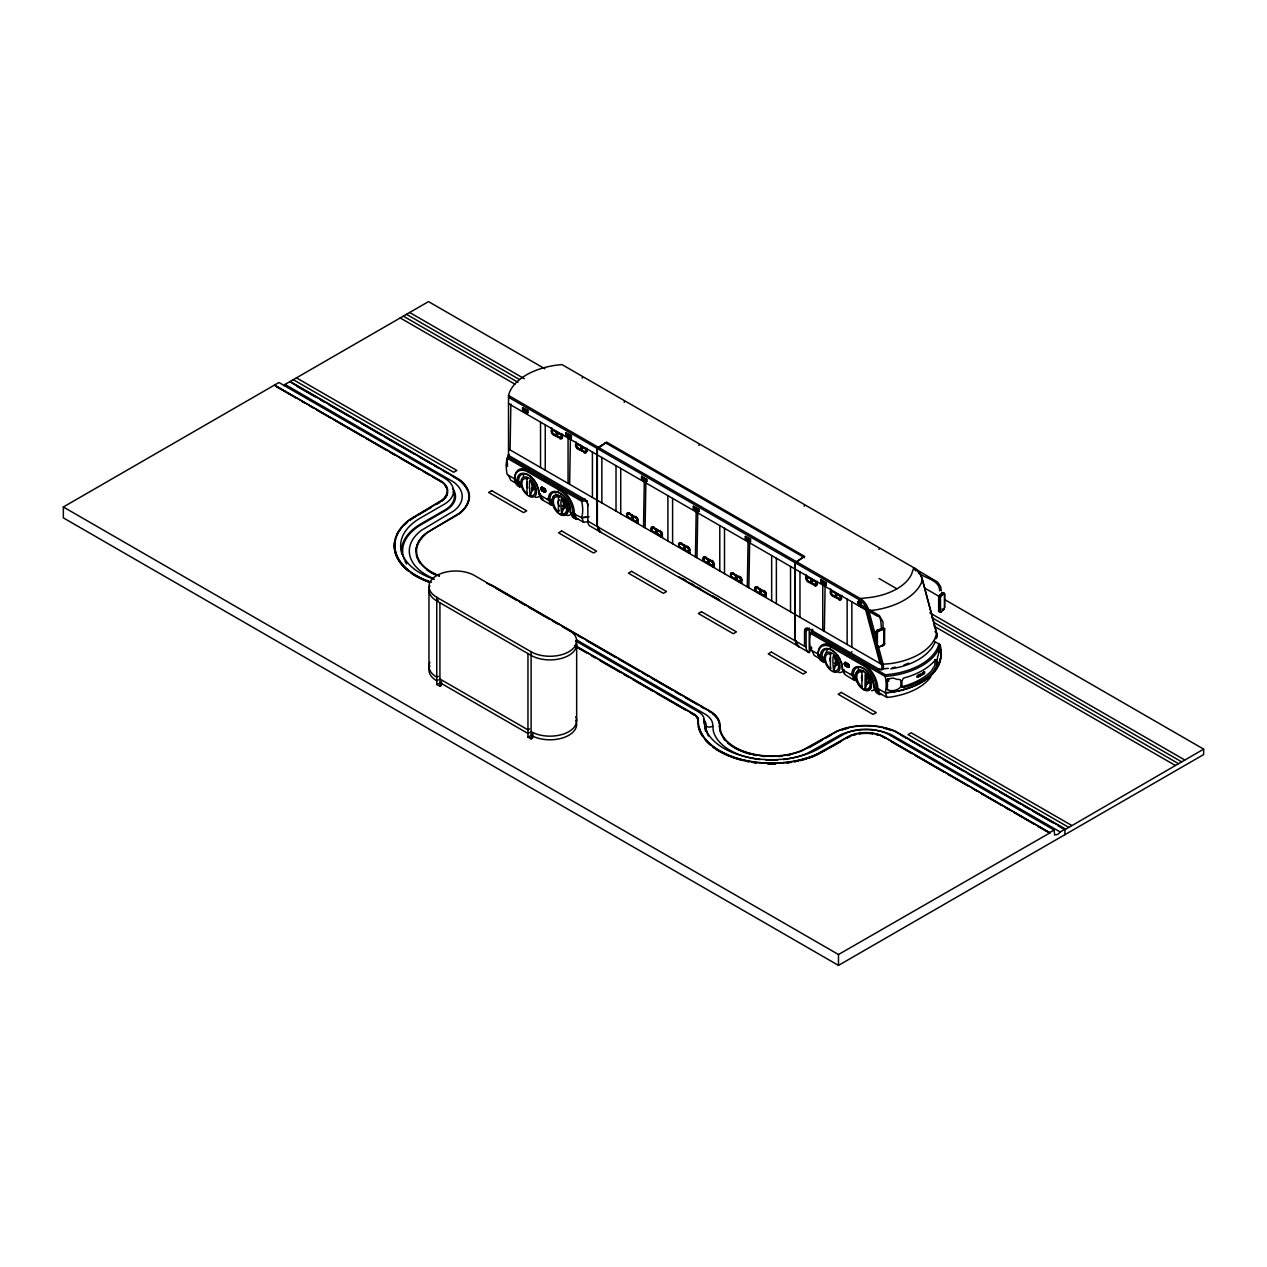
<?xml version="1.0" encoding="UTF-8"?>
<svg xmlns="http://www.w3.org/2000/svg" width="1267" height="1267" viewBox="0 0 1267 1267"><rect width="100%" height="100%" fill="white"/><g stroke="black" fill="none" stroke-linecap="round" stroke-linejoin="round"><path stroke-width="1.5" d="M917.989 676.8C915.914 677.053 919.208 677.671 917.926 675.327M919.81 675.517L920.776 675.707M918.828 675.295L918.575 676.879L919.272 674.551L920.143 675.897L921.663 673.696L920.935 675.39M924.213 673.458L923.437 673.838M917.926 676.119L917.055 676.816M918.163 675.992L918.892 675.549L918.432 676.863M919.272 674.551L919.414 676.467L918.876 675.533M919.699 674.345L919.224 676.34M920.238 675.311L920.634 674.392M920.555 675.359L920.444 674.899M920.903 674.963C922.693 675.042 920.175 673.949 923.991 673.711L924.007 672.951M922.043 674.472L922.233 673.205M923.928 671.748L924.023 673.173L924.387 671.589L922.503 673.585L924.023 671.827M923.991 673.711L922.93 674.171L923.31 672.729M923.516 673.506L923.405 672.46M923.659 673.41L924.577 671.7L924.657 673.284M922.962 673.49L922.012 675.026L922.218 674.123M923.326 673.395L922.55 674.392M922.408 674.202L923.136 673.901M697.721 721.271L697.784 719.894A13.303 7.681 0 0 0 694.538 714.841M698.275 721.256L698.339 719.894A13.858 7.998 0 0 0 694.965 714.636L574.996 645.346M705.529 731.233A66.708 38.517 0 0 1 704.959 726.197L704.183 719.909A19.702 11.371 0 0 0 698.402 711.816L575.709 640.991M708.301 736A65.599 37.883 0 0 1 706.052 726.197L706.131 725.357A21.634 12.48 0 0 0 703.502 719.339M760.168 759.567A58.9 34.003 0 0 1 713.258 730.647L712.798 725.373A28.317 16.344 0 0 0 705.893 714.604L576.675 639.946M486.75 583.311A35.555 20.525 0 0 1 493.021 585.829L711.357 711.88A35.555 20.525 0 0 1 720.036 725.389L719.434 726.545L719.482 725.389A34.985 20.209 0 0 0 710.945 712.086L474.507 575.519A26.686 15.41 0 0 0 436.767 575.519A26.686 15.41 0 0 0 436.767 597.295L436.767 684.449L439.918 686.271L441.486 685.352L441.486 681.472M933.605 640.864L940.225 644.697A38.327 22.125 60 0 1 940.241 661.041L938.34 664.953M921.742 673.886L921.331 675.01M876.463 632.011L876.511 631.615A1.663 1.172 -45 0 1 877.54 630.317L883.21 628.384C879.425 632.534 883.273 616.063 877.16 616.047L858.488 605.278M876.986 632.233L877.445 630.871M516.207 482.87A11.118 6.414 -60 0 1 515.384 479.29L507.196 474.571A38.327 22.125 60 0 1 507.18 458.226L508.51 457.165L581.996 499.61L581.743 501.273A38.327 22.125 60 0 1 581.759 517.617L588.965 516.778M820.287 658.919A11.118 6.414 -60 0 1 818.83 654.485L810.642 649.765A38.327 22.125 60 0 1 810.642 633.421L811.957 632.36L885.459 674.804L885.205 676.467A38.327 22.125 60 0 1 885.205 692.811L892.411 691.972A65.599 37.867 0 0 0 938.799 665.207L940.225 661.041M881.484 628.955L883.242 628.955M507.465 459.446L506.515 465.1L507.465 466.462A4.45 2.566 -60 0 1 507.402 464.546M918.179 676.926L917.181 675.691L918.132 675.438M887.945 680.221L888.5 679.397M940.162 650.668L939.465 651.872M939.306 651.222L940.193 649.005L940.668 649.923A37.915 21.887 60 0 1 940.684 658.111L939.306 663.005L936.867 665.919A40.877 23.598 60 0 0 937.057 660.55L937.675 656.607A4.165 1.315 -83.4 0 0 938.15 655.514L938.863 652.489A4.244 1.505 -87 0 1 939.29 651.27L939.401 649.781M811.751 648.34L809.249 652.584L590.992 526.581A11.118 6.414 -60 0 1 587.856 521.133L587.856 504.804A4.45 2.566 60 0 0 584.705 499.356L508.51 455.36L508.51 395.447L509.777 391.646A63.825 36.854 0 0 1 555.374 365.308L561.962 364.579L914.536 568.139A11.593 6.683 60 0 1 922.249 578.813L936.804 633.484A5.116 2.962 60 0 1 936.994 635.575M508.51 457.165L509.35 454.631M811.957 632.36L812.812 629.826M938.91 643.937L937.643 647.738A63.825 36.854 0 0 1 892.047 674.076L885.459 674.804M938.071 664.621L938.91 662.087M508.621 454.061L507.196 458.226L581.743 501.273L587.159 500.655M812.084 629.256L810.642 633.421L885.205 676.467L892.411 675.644A65.599 37.867 0 0 0 938.799 648.862L940.225 644.697M810.642 649.765L811.593 646.994M528.751 470.675A20.019 11.561 60 0 0 514.592 478.847L514.592 480.13A4.783 3.611 -24.3 0 0 516.952 481.492L517.839 483.044A12.227 7.064 -60 0 0 520.199 487.114L518.346 486.195L518.52 484.738M542.498 499.958L542.894 498.818A11.118 6.414 -60 0 1 539.758 493.37L539.853 495.745A12.227 7.064 -60 0 0 542.213 499.832L551.636 505.28A12.227 7.064 -60 0 1 549.292 501.194L548.405 499.641A4.783 3.611 -24.3 0 1 547.027 499.166M930.833 676.784A59.422 34.304 0 0 1 890.859 696.993L886.9 697.42L881.721 694.427L878.269 694.158L877.793 692.162A11.118 6.414 -60 0 1 874.642 686.714L873.866 686.271A14.46 8.346 60 0 0 863.651 668.564A14.46 8.346 60 0 0 853.42 674.456L851.852 674.836A4.783 3.611 -24.3 0 1 850.474 674.361M559.27 510.348L558.272 511.741A9.455 5.464 60 0 1 553.315 501.415A9.455 5.464 60 0 1 558.272 496.822L559.27 497.424M543.876 488.935L543.876 491.659A1.663 0.966 60 0 0 545.063 490.978A1.663 0.966 60 0 0 543.876 488.935L542.308 488.033A1.663 0.966 60 0 0 541.136 488.714A1.663 0.966 60 0 0 542.308 490.757L544.272 491.897A2.217 1.283 60 0 0 545.839 490.978A2.217 1.283 60 0 0 544.272 488.254L542.498 487.462A2.217 1.283 60 0 0 540.93 488.365A2.217 1.283 60 0 0 542.498 491.089M847.338 664.13L847.338 666.854A1.663 0.966 60 0 0 848.51 666.173A1.663 0.966 60 0 0 847.338 664.13L845.754 663.227A1.663 0.966 60 0 0 844.582 663.908A1.663 0.966 60 0 0 845.754 665.951L847.718 667.091A2.217 1.283 60 0 0 849.302 666.173A2.217 1.283 60 0 0 847.718 663.449L845.96 662.657A2.217 1.283 60 0 0 844.376 663.575A2.217 1.283 60 0 0 845.96 666.299M527.61 492.625L526.819 493.576A9.455 5.464 60 0 1 521.861 483.265A9.455 5.464 60 0 1 526.819 478.673L527.61 479.084M544.873 368.776L428.515 301.609L285.043 384.439A5.559 3.215 -60 0 1 283.935 385.754M544.462 479.75L545.253 478.388M847.924 654.944L852.042 651.65M932.433 647.089L934.998 642.654M429.576 581.965A73.945 42.698 0 0 1 409.542 519.565L441.755 500.275A26.116 15.077 0 0 0 441.755 481.919L274.432 385.12L63.35 506.99L63.35 517.87L838.485 965.391L1203.65 754.578L1203.65 749.13L1064.898 829.695L1058.072 825.751M530.129 495.524C535.703 486.116 527.072 466.905 530.129 495.524L530.287 495.571A9.455 5.464 60 0 0 535.228 490.978A9.455 5.464 60 0 0 530.287 480.668L530.129 480.541M561.566 513.673C567.141 504.282 558.509 485.055 561.566 513.673L561.724 513.737A9.455 5.464 60 0 0 566.682 509.144A9.455 5.464 60 0 0 561.724 498.818L561.566 498.691M830.883 654.136L830.265 653.867A9.455 5.464 60 0 0 825.324 658.46A9.455 5.464 60 0 0 830.265 668.77L830.883 668.168M833.575 670.718C839.15 661.311 830.518 642.1 833.575 670.718L833.734 670.766A9.455 5.464 60 0 0 838.691 666.173A9.455 5.464 60 0 0 833.734 655.863L833.575 655.736M862.336 672.286L861.718 672.017A9.455 5.464 60 0 0 856.761 676.626A9.455 5.464 60 0 0 861.718 686.936L862.336 686.318M865.013 688.868L865.171 674.028A9.455 5.464 60 0 1 870.128 684.338A9.455 5.464 60 0 1 865.171 688.931L866.549 684.924L866.169 674.883M937.628 666.379L935.474 669.024M920.887 674.408L920.349 674.535M932.053 647.706C922.328 660.566 906.206 666.41 890.78 668.881M888.642 679.017L888.642 681.203M542.308 488.033L542.308 490.757M845.754 663.227L845.754 665.951M939.766 611.47A2.217 0.903 -71.6 0 1 938.657 610.773L938.657 596.25L941.983 592.908A1.948 0.792 -71.6 0 1 942.696 593.289L942.727 593.685M938.689 610.377L938.594 610.932A1.948 0.792 -71.6 0 0 939.275 611.359L939.069 596.504L941.001 594.587M940.478 596.9L943.931 593.494A1.948 0.792 -71.6 0 1 944.612 593.938L944.612 607.463A1.948 0.792 -71.6 0 1 943.931 609.269L941.207 611.961A1.948 0.792 -71.6 0 1 940.51 611.565L940.478 596.9L938.657 596.25M941.729 593.304L941.999 592.861A2.217 0.903 -71.6 0 1 943.107 593.605M941.46 611.803L941.207 612.009A2.217 0.903 -71.6 0 1 940.098 611.248L940.098 596.725L943.44 593.384A2.217 0.903 -71.6 0 1 944.548 594.096L944.548 606.798A2.217 0.903 -71.6 0 1 943.44 609.728M409.542 520.024L442.199 500.465A26.67 15.394 0 0 0 442.199 481.729L274.432 385.12M409.985 520.214L416.178 516.144M431.999 529.701L427.232 532.853A51.662 29.822 0 0 0 439.506 575.804M455.186 516.318L459.446 513.547A48.399 27.937 0 0 0 459.446 479.528L290.159 381.478M274.828 384.883L278.946 382.507L444.02 477.817A32.53 18.783 0 0 1 444.02 504.393L420.438 517.997A67.531 38.992 0 0 0 434.438 579.336M510.87 404.062L510.078 449.912M527.864 412.741L522.558 409.906A20.145 11.641 0 0 0 527.278 412.63L527.468 410.698L522.558 408.101A20.145 11.641 0 0 0 527.278 410.825L527.674 412.852L522.558 409.906L522.558 407.641L527.864 410.476M551.747 427.898L551.145 430.954A3.342 1.932 60 0 0 553.505 435.04L560.394 438.334M551.937 429.592L556.451 431.984L551.937 429.592L551.937 431.413A2.217 1.283 60 0 0 553.505 434.138L560.188 437.986A2.772 1.6 60 0 0 561.899 437.844M551.937 431.413L552.127 429.481M556.656 431.413L556.656 435.943M553.505 434.138L556.451 435.61L556.261 432.095M557.448 432.316L557.052 436.181L560.188 437.543A2.217 1.283 60 0 0 561.772 436.624L561.772 434.819L557.448 432.316L557.448 435.943M417.857 515.178L431.334 507.402M436.386 504.472L439.76 502.54M562.754 434.248L561.376 435.04L556.846 432.665L557.242 435.151A2.011 1.156 -60 0 0 557.464 434.692M566.096 432.776L566.286 434.929L571.401 437.875L571.401 435.61L566.096 432.776L566.096 435.04L571.401 437.875M560.188 437.543L559.792 437.764A2.217 1.283 60 0 0 561.376 436.862L561.772 436.624M560.394 437.875L559.998 438.113A2.772 1.6 60 0 0 561.962 436.972L562.152 436.862M559.792 438.667A3.342 1.932 60 0 0 562.152 437.305L562.754 436.972M566.286 434.929L566.096 435.04A20.145 11.641 0 0 0 570.799 437.764L571.005 435.832L566.096 433.219A20.145 11.641 0 0 0 570.799 435.943L571.401 435.61M570.419 438.445L569.627 484.295M576.105 441.961L575.519 445.034A3.342 1.932 60 0 0 577.879 449.12L584.752 452.398M576.311 443.672L580.824 446.047L576.311 443.672L576.311 445.477A2.217 1.283 60 0 0 577.879 448.201L584.562 452.066A2.772 1.6 60 0 0 585.956 452.192M576.311 445.477L576.501 443.545M431.604 529.939L455.597 516.081M581.03 445.477L580.824 450.133L581.03 446.998M577.879 448.201L580.634 449.785M581.41 446.618L586.13 448.882M585.924 451.48A2.217 1.283 60 0 1 584.562 451.606L581.41 450.244L581.616 446.507L585.94 448.993L585.94 450.814A2.217 1.283 60 0 1 584.372 451.717L581.616 450.133M581.822 448.771A2.011 1.156 -60 0 1 581.616 449.231L581.22 446.728L585.734 449.12L587.112 448.312M584.562 451.606L584.166 451.828A2.217 1.283 60 0 0 585.734 450.925L586.13 450.704M584.752 451.955L584.372 452.176A2.772 1.6 60 0 0 586.336 451.036L586.526 450.925M584.166 452.747A3.342 1.932 60 0 0 586.526 451.385L587.112 451.036M795.058 640.769L795.058 562.691L803.31 557.021A1.663 0.966 -60 0 1 804.482 557.702L605.594 442.864L597.343 448.55L597.343 526.613M599.544 446.586L602.664 445.018M641.561 476.344L646.281 479.528A20.145 11.641 0 0 1 641.561 476.804L641.751 478.498L646.867 481.444L641.561 478.609L641.751 476.234M641.751 478.498L641.561 478.609A20.145 11.641 0 0 0 646.281 481.333L646.471 479.401L641.751 476.677M429.861 586.051A26.686 15.41 0 0 0 436.767 600.938L438.334 600.02M644.317 481.112L643.525 526.945M645.885 482.014L645.093 527.864M627.403 516.746L627.403 514.925A2.217 1.283 60 0 1 628.986 514.022L631.932 515.495L629.176 513.911A2.217 1.283 60 0 0 627.608 514.814L626.627 517.189L627.213 514.133M626.627 514.465A3.342 1.932 60 0 1 628.986 513.103L629.572 512.771M632.534 516.382A2.011 1.156 -60 0 0 632.328 516.176L635.67 517.427L632.518 516.065L632.518 519.692L637.238 521.956L637.238 520.151A2.217 1.283 60 0 0 636.066 517.712M635.86 516.398L635.274 516.746A3.342 1.932 60 0 1 637.634 520.832L638.22 520.484M637.824 520.262L637.428 520.484A2.772 1.6 60 0 0 635.464 517.079L628.986 513.103M637.238 521.956L637.032 520.262A2.217 1.283 60 0 0 635.464 517.538L632.708 515.938L632.708 519.581L637.032 522.067M636.842 523.097L637.634 522.638L627.213 516.857L627.213 514.576A2.772 1.6 60 0 1 629.176 513.452M638.22 523.208L637.634 520.373A2.772 1.6 60 0 0 637.364 519.09M651.776 530.81L651.967 528.877L650.985 531.269L651.586 528.196M650.985 528.545A3.342 1.932 60 0 1 653.344 527.183L653.946 526.834M653.344 528.086L656.306 529.558L653.344 528.086A2.217 1.283 60 0 0 651.776 528.988M693.445 506.293L693.635 508.463L698.75 511.409L698.75 509.144L693.445 506.293L693.445 508.574L698.75 511.409M656.496 528.988L656.496 533.534M693.635 508.463L693.445 508.574A20.145 11.641 0 0 0 698.165 511.298L698.355 511.187M660.82 532.188A2.217 1.283 60 0 0 660.028 531.491C651.65 526.011 661.691 541.373 661.612 534.215A2.217 1.283 60 0 0 661.136 532.663M660.234 530.477L659.632 530.81A3.342 1.932 60 0 1 661.992 534.896L662.593 534.547M660.028 531.491L656.686 530.24M698.355 509.366L693.445 506.752A20.145 11.641 0 0 0 698.165 509.477L698.75 509.144M696.201 511.06L695.409 556.91M697.769 511.979L696.977 557.813M661.802 536.828L662.198 534.326M661.216 537.16L661.992 536.717L651.586 530.921L651.586 528.656A2.772 1.6 60 0 1 653.55 527.515M662.593 537.271L661.992 534.436A2.772 1.6 60 0 0 661.422 532.504M438.334 676.277L436.767 677.18A26.686 15.41 0 0 1 429.861 662.308M438.334 679.904L436.767 680.822A26.686 15.41 0 0 1 429.861 665.935M680.87 543.971L683.816 545.443L680.87 543.971A2.217 1.283 60 0 0 679.286 544.873L678.51 547.154L679.096 544.081M678.51 544.43A3.342 1.932 60 0 1 680.87 543.068L681.456 542.719M436.767 684.449L438.334 683.547M684.402 546.014L687.553 547.376A2.217 1.283 60 0 1 688.662 548.548M687.743 546.362L687.157 546.695A3.342 1.932 60 0 1 689.517 550.781L690.103 550.432M683.61 549.197L679.492 546.584M680.87 543.068L687.743 546.806A2.772 1.6 60 0 1 688.725 547.677M684.813 548.168A2.011 1.156 -60 0 1 684.592 548.627L684.212 546.125L687.553 547.376M687.157 547.597A2.217 1.283 60 0 1 688.725 550.321C690.594 554.756 681.393 548.817 684.592 545.903L687.347 547.487A2.217 1.283 60 0 1 688.915 550.211L688.915 552.032L684.592 549.53M688.725 550.321L689.121 550.1A2.217 1.283 60 0 0 688.915 549.07M688.725 553.045L689.707 552.475M690.103 553.156L689.517 550.321A2.772 1.6 60 0 0 689.248 549.039M707.984 559.634L705.434 557.923A2.217 1.283 60 0 0 703.866 558.842L703.66 558.953A2.217 1.283 60 0 1 705.228 558.05L707.984 559.634L707.984 563.261L703.866 560.648L702.884 561.218L703.47 558.161M702.884 558.494A3.342 1.932 60 0 1 705.228 557.132L705.83 556.799M708.38 558.953L708.38 563.482M709.172 559.856L708.776 563.72L713.495 565.985L713.495 564.163A2.217 1.283 60 0 0 711.911 561.439L709.172 559.856L709.172 563.482M712.117 560.885L711.721 561.107A2.772 1.6 60 0 1 713.685 564.512L714.081 564.29M708.57 560.204L711.911 561.439M750.634 541.357L745.329 538.523A20.145 11.641 0 0 0 750.048 541.247L750.238 539.314L745.329 536.717A20.145 11.641 0 0 0 750.048 539.425L750.444 541.468L745.329 538.523L745.329 536.258L750.634 539.093M748.084 541.025L747.292 586.859M749.652 541.928L748.86 587.777M713.495 565.985L713.495 564.163M714.477 564.512L713.875 564.844A3.342 1.932 60 0 0 711.531 560.758L712.117 560.426A3.342 1.932 60 0 1 713.78 562.184M713.099 567.125L714.081 566.555M714.477 567.236L713.875 564.401A2.772 1.6 60 0 0 711.911 560.996L705.228 557.132M731.186 576.659L731.186 574.838A2.217 1.283 60 0 1 732.754 573.935L735.699 575.408L732.944 573.808A2.217 1.283 60 0 0 731.376 574.727L730.394 577.103L730.98 574.046M730.394 574.379A3.342 1.932 60 0 1 732.754 573.017L733.34 572.684M740.546 578.512A2.217 1.283 60 0 0 739.437 577.324C733.878 572.383 736.016 583.058 741.005 581.87L741.005 580.048A2.217 1.283 60 0 0 740.957 579.557M739.627 576.311L739.041 576.659A3.342 1.932 60 0 1 741.401 580.729L741.987 580.397M736.301 576.295A2.011 1.156 -60 0 0 736.095 576.089L739.437 577.324M741.005 580.048L740.609 580.286A2.217 1.283 60 0 0 739.041 577.562M741.195 582.662L741.591 580.175A2.772 1.6 60 0 0 741.528 579.542M741.005 581.87L740.815 580.175A2.217 1.283 60 0 0 739.231 577.451L736.491 575.851L736.491 579.494L740.815 581.981M740.609 583.01L741.401 582.551L730.98 576.77L730.98 574.489A2.772 1.6 60 0 1 732.944 573.365M741.987 583.121L741.401 580.286A2.772 1.6 60 0 0 741.338 579.653M755.544 590.723L755.544 588.902A2.217 1.283 60 0 1 757.128 587.999L760.073 589.472L757.318 587.888A2.217 1.283 60 0 0 755.75 588.791L754.768 591.182L755.354 588.11M754.768 588.458A3.342 1.932 60 0 1 757.128 587.096L757.714 586.748M760.659 590.042L763.811 591.404L760.469 590.153M764.001 590.374L763.415 590.723A3.342 1.932 60 0 1 765.775 594.809L766.361 594.461M759.867 593.225L755.75 590.612M763.415 591.626A2.217 1.283 60 0 1 764.983 594.35C766.852 598.768 757.65 592.845 760.849 589.931L763.605 591.515A2.217 1.283 60 0 1 765.173 594.239M529.527 728.921L527.959 729.84L439.918 679.001M764.983 594.35L765.173 596.06L760.849 593.558M757.318 587.429A2.772 1.6 60 0 0 755.354 588.569L755.354 590.834L765.569 596.741L765.965 594.239M529.527 732.564L527.959 733.466L439.918 682.628M766.361 597.185L765.775 594.35M806.445 574.949L805.86 578.005A3.342 1.932 60 0 0 808.219 582.091L815.093 585.386M527.959 653.582L527.959 737.093L529.527 736.19M532.678 734.369L531.111 735.288A26.686 15.41 0 0 0 563.308 737.727A26.686 15.41 0 0 0 575.741 720.4M806.651 576.643L811.165 579.035L806.651 576.643L806.651 578.465A2.217 1.283 60 0 0 808.219 581.189L814.903 585.053A2.772 1.6 60 0 0 816.597 584.895M806.651 578.465L806.841 576.533M527.959 737.093L531.111 738.914L532.678 738.012L532.678 734.116M811.371 578.465L811.371 583.01M808.219 581.189L811.165 582.662L810.975 579.146M812.147 579.367L811.751 583.232L814.903 584.594A2.217 1.283 60 0 0 816.471 583.691L816.471 581.87L812.147 579.367L812.147 583.01M817.453 581.3L816.075 582.091L811.561 579.716L811.957 582.218A2.011 1.156 -60 0 0 812.163 581.759M820.794 579.827L821 581.981L826.1 584.926L826.1 582.662L820.794 579.827L820.794 582.091L826.1 584.926M814.903 584.594L814.507 584.816A2.217 1.283 60 0 0 816.075 583.913L816.471 583.691M815.093 584.926L814.713 585.164A2.772 1.6 60 0 0 816.677 584.024L816.867 583.913M814.507 585.734A3.342 1.932 60 0 0 816.867 584.372L817.453 584.024M821 581.981L820.794 582.091A20.145 11.641 0 0 0 825.514 584.816L825.72 582.899L820.794 580.286A20.145 11.641 0 0 0 825.514 583.01L826.1 582.662M825.118 585.497L824.342 631.346M830.819 589.012L830.233 592.085A3.342 1.932 60 0 0 832.593 596.171L839.467 599.465M831.025 590.723L835.539 593.099L831.025 590.723L831.025 592.544A2.217 1.283 60 0 0 832.593 595.252L839.277 599.117A2.772 1.6 60 0 0 840.67 599.259M831.025 592.544L831.215 590.612M835.729 592.544L835.539 597.185L835.729 594.049M832.593 595.252L835.349 596.852M836.125 593.669L840.845 595.933M840.639 598.547A2.217 1.283 60 0 1 839.277 598.658L836.125 597.295L836.331 593.558L840.654 596.06L840.654 597.866A2.217 1.283 60 0 1 839.071 598.784L836.331 597.185M836.537 595.823A2.011 1.156 -60 0 1 836.331 596.282L835.935 593.78L840.449 596.171L841.826 595.379M839.277 598.658L838.881 598.895A2.217 1.283 60 0 0 840.449 597.976L840.845 597.755M839.467 599.006L839.071 599.228A2.772 1.6 60 0 0 841.035 598.103L841.24 597.976M838.881 599.798A3.342 1.932 60 0 0 841.24 598.436L841.826 598.103M806.113 630.808A4.45 2.566 60 0 1 809.249 628.986L809.249 652.584A11.118 6.414 -60 0 1 806.113 647.152L806.113 630.808L809.249 628.986A4.45 2.566 60 0 1 809.36 628.115M808.948 747.799L822.426 740.023M825.799 738.075L830.851 735.161M823.392 751.252L847.354 737.426M840.623 741.765L816.677 755.084A73.945 42.698 0 0 1 808.631 758.189M63.35 506.99L838.485 954.51L1049.963 832.862L882.244 735.779A26.67 15.394 0 0 0 849.761 735.779L816.344 754.372M1049.963 832.403L1054.081 830.028L1054.682 835.127L1055.459 834.684A5.559 3.215 -60 0 0 1060.178 831.96L1064.898 829.236L1064.898 834.684M917.26 676.926L917.72 677.354M846.974 737.647L850.109 736.032A26.116 15.077 0 0 1 881.895 736.032L885.031 737.647M847.354 737.869L850.109 736.491M816.344 754.831L823.772 751.03M883.447 628.068L884.651 628.733L884.493 643.905A1.948 1.378 -45 0 1 883.305 645.426L878.585 647.009A1.948 1.378 -45 0 1 877.398 646.281L877.398 632.74A1.948 1.378 -45 0 1 878.585 631.235L884.651 628.733L878.886 630.665A2.217 1.568 -45 0 0 876.954 633.12L876.954 645.822A2.217 1.568 -45 0 0 878.886 646.994L882.735 645.711A2.217 1.568 -45 0 0 884.651 643.256M878.094 630.491L881.436 629.382M941.967 593.114L942.822 593.637M859.612 604.185L859.169 602.68L858.899 603.678M903.64 687.569L908.502 686.191A66.122 38.168 0 0 0 932.702 672.223L936.361 666.537A43.141 24.912 60 0 0 936.535 661.168L935.616 659.553L932.987 662.562A66.454 38.374 0 0 1 908.661 676.594L903.355 678.178L901.946 681.139A43.141 24.912 60 0 1 901.771 686.492L903.64 687.569L900.789 685.922M521.545 486.607A11.118 6.414 -60 0 1 519.312 481.571L517.76 481.951A4.846 3.706 -27.4 0 1 515.4 480.589L514.592 480.13M552.998 504.773A11.118 6.414 -60 0 1 550.765 499.721L549.213 500.117A4.862 3.722 -27.4 0 1 547.835 499.641L539.948 495.08A4.783 3.611 -24.3 0 1 538.966 494.193L538.966 492.911A14.46 8.346 60 0 0 538.19 487.953M824.991 661.802A11.118 6.414 -60 0 1 822.758 656.765L821.222 657.145A4.846 3.706 -27.4 0 1 818.862 655.783L818.054 654.041A20.019 11.561 60 0 1 832.197 645.869M855.668 679.334A11.118 6.414 -60 0 1 854.211 674.915L852.659 675.311A4.862 3.722 -27.4 0 1 851.297 674.836L843.394 670.275A4.783 3.611 -24.3 0 1 842.412 669.388L842.412 668.105A14.46 8.346 60 0 0 841.05 661.422M534.975 481.238A14.46 8.346 60 0 0 524.221 473.81A14.46 8.346 60 0 0 518.52 481.112L516.952 481.112A15.568 8.98 60 0 1 527.959 474.761A15.568 8.98 60 0 1 538.966 493.813M587.413 521.782L583.453 522.226L578.275 519.232A11.118 6.414 -60 0 1 575.123 513.784L572.763 513.705A4.783 3.611 -24.3 0 1 570.419 512.359L570.419 511.06A14.46 8.346 60 0 0 560.188 493.37A14.46 8.346 60 0 0 549.973 499.261L548.405 499.261A15.568 8.98 60 0 1 559.412 492.911A15.568 8.98 60 0 1 570.419 511.979M588.601 517.031L581.996 517.76L572.763 513.341A18.894 10.912 60 0 0 559.412 490.186L527.959 472.037A18.894 10.912 60 0 0 514.592 479.75M840.306 659.711A14.46 8.346 60 0 0 828.919 649.132A14.46 8.346 60 0 0 821.982 656.306L820.398 656.686A4.783 3.611 -24.3 0 1 818.039 655.324M937.659 665.904A63.825 36.854 0 0 1 892.047 692.225L885.459 692.954L877.793 688.535L876.226 688.915A4.783 3.611 -24.3 0 1 873.866 687.553L873.866 686.271M901.534 686.762L906.919 685.289A66.122 38.168 0 0 0 931.134 671.304L934.777 665.634A43.141 24.912 60 0 0 934.967 660.265L934.935 659.569M570.419 512.343L571.306 513.911A12.227 7.064 -60 0 0 573.65 517.981L578.275 519.232M818.83 654.485L818.941 656.876A12.227 7.064 -60 0 0 821.285 660.962L825.91 662.213M842.412 669.388L843.299 670.956A12.227 7.064 -60 0 0 845.659 675.026L854.338 680.3L857.347 680.363A11.118 6.414 -60 0 1 856.444 679.967M581.996 499.61L585.306 499.23M508.51 395.447L860.293 598.547L871.3 597.327A56.477 32.609 0 0 0 911.622 574.046L913.76 567.679A12.702 7.333 60 0 1 919.62 573.603L920.285 574.711A12.702 7.333 60 0 1 922.202 579.383L936.756 634.054A6.224 3.595 60 0 1 935.79 638.774M882.83 668.944L888.341 668.327M531.475 490.772L531.887 490.772A5.005 2.882 60 0 0 531.887 483.693L531.475 483.218M940.7 594.904L939.686 595.506L940.906 594.952M583.453 522.226L581.996 517.76M886.9 697.42L885.459 692.954M518.124 485.879L517.839 485.752A12.227 7.064 -60 0 1 515.479 481.682L515.384 479.29M576.295 519.47L576.01 519.343A12.227 7.064 -60 0 1 573.65 515.273L573.587 514.18A4.846 3.706 -27.4 0 1 571.227 512.818M798.353 645.79L798.59 645.885A10.564 6.097 -60 0 1 796.785 643.525M823.93 662.435L823.645 662.324A12.227 7.064 -60 0 1 821.285 658.238L820.398 656.306A15.568 8.98 60 0 1 831.405 649.955A15.568 8.98 60 0 1 842.412 669.008M855.383 680.601L855.098 680.474A12.227 7.064 -60 0 1 852.739 676.388L851.852 674.456A15.568 8.98 60 0 1 862.859 668.105A15.568 8.98 60 0 1 873.866 687.173M877.382 693.302L877.097 693.176A12.227 7.064 -60 0 1 874.753 689.105L874.642 686.714M879.741 694.664L879.456 694.538A12.227 7.064 -60 0 1 877.112 690.467L876.226 688.535A18.894 10.912 60 0 0 862.859 665.381L831.405 647.231A18.894 10.912 60 0 0 818.054 654.944M881.895 736.491L884.651 737.869M494.304 586.954L492.657 586.067A34.985 20.209 0 0 0 488.65 584.34M923.2 672.619L923.295 673.933M917.498 570.245L937.517 581.996L940.621 586.526L941.318 590.834M918.401 572.7C924.894 578.512 939.671 579.811 939.655 590.834M924.736 588.094L940.13 596.995M945.277 599.956L1203.65 749.13M879.06 578.512L896.941 588.838M409.653 312.49L524.285 378.69M929.82 612.816L1184.788 760.01M406.501 314.311L519.438 379.514M931.815 617.599L1181.636 761.831M403.349 316.132L517.997 382.317M933.811 622.382L1178.5 763.653M400.214 317.938L514.861 384.139M934.08 626.167L1175.348 765.458M934.998 631.695L936.63 633.532L935.062 638.204A61.354 35.428 0 0 1 891.239 663.512L881.547 664.367L508.51 449.009M598.087 447.425L597.533 448.391M796.009 561.693L795.438 562.659M508.51 397.252L859.517 599.909A11.593 6.683 60 0 1 867.214 610.583L881.784 665.254A5.116 2.962 60 0 1 878.379 668.897M859.374 603.852L879.409 615.651L882.972 621.875L883.115 628.828M508.51 403.619L867.246 610.726L873.977 610.187A66.296 38.279 0 0 0 921.362 582.852L922.281 578.956M653.344 527.183L659.838 531.158A2.772 1.6 60 0 1 661.802 534.547M732.754 573.017L739.231 576.992A2.772 1.6 60 0 1 741.195 580.397M757.128 587.096L763.605 591.055A2.772 1.6 60 0 1 765.569 594.461M760.469 592.418L760.849 592.655A2.011 1.156 -60 0 0 760.849 590.374M627.608 516.619L631.726 519.232L631.726 515.606M651.967 530.699L656.1 533.312L656.1 529.669M731.376 576.533L735.509 579.146L735.509 575.519M689.517 552.602L679.096 546.806L679.096 544.541A2.772 1.6 60 0 1 681.06 543.4M713.875 566.666L703.47 560.885L703.47 558.604A2.772 1.6 60 0 1 705.434 557.48M795.438 640.342L796.42 640.912M587.856 521.133L806.113 647.152M538.966 494.193L539.774 494.668A4.862 3.722 -27.4 0 0 540.771 495.555M873.866 687.553L874.673 688.013A4.846 3.706 -27.4 0 0 877.033 689.375L878.585 688.979A11.118 6.414 -60 0 0 881.721 694.427M682.454 578.481L685.827 580.429M690.879 583.343L694.237 585.275M697.594 587.223L700.968 589.171M712.751 595.965L719.466 599.845M678.906 576.881L719.656 600.415M517.237 483.994L510.744 480.193L508.51 475.331M296.446 377.851L456.817 470.453L453.665 472.258L293.295 379.672M1071.581 825.371L911.211 732.785L908.059 734.607L1068.429 827.193M1065.294 829.014L895.468 731.265A48.399 27.937 0 0 0 836.537 731.265L803.12 749.874A51.662 29.822 0 0 1 720.448 730.093L719.989 726.086M289.763 381.715L459.002 479.734A47.845 27.621 0 0 1 459.002 513.357L426.789 532.647A52.216 30.155 0 0 0 439.206 576.073M1064.898 829.236L895.12 731.518A47.845 27.621 0 0 0 836.885 731.518L803.452 750.127A52.216 30.155 0 0 1 719.894 730.14M296.573 386.102L315.34 396.935M320.456 399.897L323.861 401.861M328.977 404.806L349.454 416.621M352.86 418.601L357.975 421.547M361.38 423.526L381.858 435.341M385.263 437.305L414.261 454.045M419.377 456.991L431.303 463.896M434.724 465.86L438.129 467.824M443.244 470.786L446.649 472.749M451.781 475.711L459.002 480.177A47.845 27.621 0 0 1 467.254 489.854M901.17 735.161L906.285 738.123M909.706 740.086L930.168 751.901M933.573 753.865L938.689 756.827M943.804 759.788L962.572 770.605M967.687 773.567L996.686 790.307M1000.091 792.271L1020.553 804.086M1023.974 806.05L1029.089 809.011M1032.494 810.975L1052.956 822.79M285.043 384.439L453.697 482.078A41.146 23.756 0 0 1 453.697 511.013L421.483 530.303A58.9 34.003 0 0 0 432.348 577.99M1060.178 831.96L891.049 734.591A41.146 23.756 0 0 0 840.955 734.591L807.522 753.184A58.9 34.003 0 0 1 783.164 759.567M1054.081 830.028L889.022 734.717A32.53 18.783 0 0 0 842.983 734.717L819.401 748.338A67.531 38.992 0 0 1 745.82 756.779A67.531 38.992 0 0 1 704.135 720.765M884.651 737.426L1049.963 832.862M276.127 386.546L296.526 398.329M301.625 401.275L305.03 403.239M310.13 406.184L313.535 408.148M316.94 410.112L330.544 417.967M333.934 419.931L362.837 436.608M366.242 438.572L386.641 450.355M390.046 452.319L395.146 455.265M400.245 458.211L418.949 469.012M424.049 471.957L429.149 474.903M432.554 476.867L437.653 479.813M891.445 741.797L911.844 753.58M915.249 755.544L944.153 772.236M947.558 774.2L967.956 785.968M973.056 788.913L976.461 790.877M981.561 793.823L1001.959 805.606M1005.364 807.57L1010.464 810.516M1013.853 812.48L1034.268 824.263M1037.657 826.227L1049.567 833.084M496.015 588.395L516.508 600.225M519.913 602.189L525.045 605.151M528.45 607.115L548.944 618.945M552.349 620.909L557.48 623.871M562.596 626.832L574.537 633.722M577.958 635.701L581.379 637.665M586.494 640.627L615.509 657.383M618.929 659.363L639.407 671.177M642.828 673.157L647.944 676.103M651.365 678.083L671.843 689.913M675.263 691.877L680.379 694.839M685.51 697.8L697.452 704.69M700.873 706.669L704.278 708.633M574.996 645.79L694.205 714.62M576.311 647.009L586.526 652.901M591.641 655.847L595.047 657.811M600.146 660.772L620.577 672.571M623.982 674.535L629.097 677.481M632.502 679.445L652.933 691.244M656.338 693.207L685.289 709.916M690.388 712.878L694.538 715.301M436.767 597.295L531.111 651.761A26.686 15.41 0 0 0 568.835 651.761A26.686 15.41 0 0 0 568.835 629.984M436.767 600.938L531.111 655.403A26.686 15.41 0 0 0 563.308 657.842A26.686 15.41 0 0 0 575.741 640.516M709.409 711.595L710.945 712.545M693.809 714.382L694.965 715.079M439.348 480.795L441.755 482.379M876.891 645.03L876.843 644.713M876.273 638.505L868.734 610.251A12.702 7.333 60 0 0 860.293 598.547M878.237 645.901L883.305 664.922A6.224 3.595 60 0 1 879.171 669.356L808.473 628.543A5.559 3.215 60 0 0 804.529 630.808L804.529 646.233M865.678 609.823L879.979 663.465M876.463 644.665L876.289 645.172A1.948 1.378 -45 0 0 877.477 645.885M719.434 726.102L719.894 730.6M697.721 720.812L698.355 726.324A73.945 42.698 0 0 0 816.677 754.625M811.957 650.525L814.19 655.403L821.982 659.933A11.118 6.414 -60 0 1 821.064 659.537M796.214 640.801L796.325 642.258M598.61 528.117L598.309 526.534L598.404 528.006M861.877 672.08L861.877 687.062M851.852 601.841L851.852 647.231M847.132 599.117L847.132 644.507M841.24 595.712L841.24 598.436M841.035 595.823L841.035 598.103M840.449 596.171L840.449 597.976M838.485 954.51L838.485 965.391M836.521 593.447L836.521 597.074M830.819 589.931L830.819 592.196A2.772 1.6 60 0 0 832.783 595.601M830.423 653.93L830.423 668.897M825.91 582.772L825.91 585.053M825.514 583.01L825.514 584.816M822.758 585.053L822.758 630.443M816.867 581.648L816.867 584.372M816.677 581.759L816.677 584.024M816.075 583.913L816.281 581.981L811.957 579.494L811.957 583.121L814.713 584.705A2.217 1.283 60 0 0 816.281 583.802M806.445 575.851L806.445 578.132A2.772 1.6 60 0 0 808.409 581.537M799.968 571.892L799.968 617.267M795.248 640.88L795.248 562.801L804.688 556.451L606.576 442.072L597.137 448.439L597.137 526.502M790.529 566.444L790.529 611.834M776.386 558.272L776.386 603.662M771.666 555.548L771.666 600.938M761.055 589.82L761.055 593.447M750.444 539.204L750.444 541.468M750.048 539.425L750.048 541.247M736.681 575.741L736.681 579.367M724.502 528.307L724.502 573.698M719.783 525.583L719.783 570.974M703.866 558.842L703.66 560.758M698.56 509.255L698.56 511.52M698.165 509.477L698.165 511.298M689.121 550.1L689.311 552.713M684.798 545.792L684.798 549.419M672.603 498.359L672.603 543.749M667.899 495.635L667.899 541.025M661.612 534.215L661.406 536.147L657.082 533.645L657.082 530.018L659.838 531.602A2.217 1.283 60 0 1 661.406 534.326M657.288 529.907L657.288 533.534M646.867 479.179L646.661 481.571M646.281 479.528L646.281 481.333M632.914 515.827L632.914 519.47M620.719 468.394L620.719 513.784M616.015 465.686L616.015 511.06M601.857 457.514L601.857 502.904M592.418 452.066L592.418 497.456M586.526 448.661L586.526 451.385M586.336 448.771L586.336 451.036M585.734 449.12L585.734 450.925M581.806 446.396L581.806 450.023M576.659 644.507L576.659 720.765M576.105 442.864L576.105 445.145A2.772 1.6 60 0 0 578.085 448.55M571.195 435.721L571.195 437.986M570.799 435.943L570.799 437.764M568.059 437.986L568.059 483.376M562.152 434.581L562.152 437.305M561.962 434.708L561.962 436.972M561.376 436.862L561.566 434.929L557.242 432.427L557.242 436.07L559.998 437.653A2.217 1.283 60 0 0 561.566 436.751M558.43 496.886L558.43 511.868M551.747 428.8L551.747 431.065A2.772 1.6 60 0 0 553.711 434.47M545.253 424.825L545.253 470.215M540.534 422.101L540.534 467.491M531.111 651.761L531.111 738.914M527.674 410.587L527.674 412.852M527.278 410.825L527.278 412.63M526.977 478.736L526.977 493.702M439.918 602.744L439.918 686.271M428.959 590.042L428.959 666.299M575.741 716.774A26.686 15.41 0 0 1 563.308 734.1A26.686 15.41 0 0 1 531.111 731.645M452.889 488.935A34.447 19.892 0 0 1 445.43 510.601L421.863 524.221A65.599 37.883 0 0 0 404.173 559.206M453.269 491.564A33.354 19.258 0 0 1 444.622 510.158L421.04 523.778A66.708 38.517 0 0 0 401.766 554.36M468.473 500.608A47.845 27.621 0 0 1 466.003 506.452M465.242 507.56A47.845 27.621 0 0 1 459.002 513.816M446.934 493.512A26.116 15.077 0 0 1 441.755 500.734M445.176 485.784A26.116 15.077 0 0 1 446.269 487.652M447.489 493.56A26.67 15.394 0 0 1 442.199 500.924M445.683 485.657A26.67 15.394 0 0 1 446.808 487.573M436.418 575.376A52.216 30.155 0 0 1 426.789 569.817M419.963 563.007A52.216 30.155 0 0 1 418.411 560.521M417.223 557.987A52.216 30.155 0 0 1 416.431 555.405M415.988 551.462A52.216 30.155 0 0 1 416.431 547.534M416.78 546.22A52.216 30.155 0 0 1 425.443 534.167M431.524 582.25A73.375 42.365 0 0 1 410.017 519.771M428.246 581.553A73.375 42.365 0 0 1 411.49 572.89M408.56 570.688A73.375 42.365 0 0 1 395.462 551.541M395.114 549.704A73.375 42.365 0 0 1 395.114 542.324M404.68 524.839A73.375 42.365 0 0 1 407.214 522.479M429.576 582.424A73.945 42.698 0 0 1 411.046 573.096M408.101 570.879A73.945 42.698 0 0 1 394.892 551.588M394.544 549.735A73.945 42.698 0 0 1 394.544 542.292M396.777 534.959A73.945 42.698 0 0 1 399.897 529.669M404.173 524.665A73.945 42.698 0 0 1 406.723 522.289M406.58 563.958A65.599 37.883 0 0 1 404.854 560.806M712.751 726.149A5.575 4.545 -1.3 0 1 706.067 726.197M777.447 760.057A58.9 34.003 0 0 1 765.886 760.057M703.739 721.192A20.525 11.846 0 0 1 704.959 726.197M816.328 754.356A73.375 42.365 0 0 1 739.231 758.759A73.375 42.365 0 0 1 698.275 720.812M696.169 716.647A13.303 7.681 0 0 1 697.658 719.244M806.952 758.727A73.945 42.698 0 0 1 799.968 760.659M798.162 761.071A73.945 42.698 0 0 1 794.52 761.815M790.798 762.449A73.945 42.698 0 0 1 787.045 762.972M775.531 763.843A73.945 42.698 0 0 1 767.802 763.843M756.288 762.972A73.945 42.698 0 0 1 752.519 762.449M748.813 761.815A73.945 42.698 0 0 1 745.154 761.071M743.365 760.659A73.945 42.698 0 0 1 713.004 747.197M710.185 744.933A73.945 42.698 0 0 1 705.339 740.086M702.456 736.254A73.945 42.698 0 0 1 698.355 726.783M852.944 735.383A26.116 15.077 0 0 1 856.017 734.512M859.248 733.878A26.116 15.077 0 0 1 872.757 733.878M875.988 734.512A26.116 15.077 0 0 1 879.06 735.383M849.761 736.222A26.67 15.394 0 0 1 855.795 734.226M859.105 733.577A26.67 15.394 0 0 1 872.9 733.577M876.21 734.226A26.67 15.394 0 0 1 882.244 736.222M816.328 754.815A73.375 42.365 0 0 1 799.746 760.343M797.957 760.754A73.375 42.365 0 0 1 794.33 761.499M790.656 762.132A73.375 42.365 0 0 1 786.918 762.639M775.499 763.51A73.375 42.365 0 0 1 767.818 763.51M756.415 762.655A73.375 42.365 0 0 1 752.677 762.132M748.987 761.499A73.375 42.365 0 0 1 745.36 760.77M743.586 760.358A73.375 42.365 0 0 1 713.448 747.007M710.644 744.758A73.375 42.365 0 0 1 705.846 739.96M702.979 736.143A73.375 42.365 0 0 1 698.909 726.735M696.66 716.488A13.858 7.998 0 0 1 698.212 719.213M790.07 754.879A52.216 30.155 0 0 1 786.823 755.512M781.85 756.225A52.216 30.155 0 0 1 778.476 756.557M764.84 756.557A52.216 30.155 0 0 1 761.483 756.225M756.51 755.512A52.216 30.155 0 0 1 753.263 754.879M750.112 754.118A52.216 30.155 0 0 1 727.622 742.858M725.342 740.577A52.216 30.155 0 0 1 723.425 738.202M842.08 729.966A47.845 27.621 0 0 1 847.702 728.367M884.303 728.367A47.845 27.621 0 0 1 889.925 729.966M712.513 713.669A34.985 20.209 0 0 1 716.346 717.407M717.296 718.737A34.985 20.209 0 0 1 718.088 720.115M718.69 721.525A34.985 20.209 0 0 1 719.133 722.95M942.284 608.904A2.217 0.903 -71.6 0 1 941.983 609.253M914.156 569.295A2.217 1.283 60 0 1 914.932 569.501M915.344 569.802A2.217 1.283 60 0 1 916.057 570.673A1.663 0.966 60 0 0 915.439 570.071M913.95 569.406A2.217 1.283 60 0 1 914.331 569.437M915.534 570.308A2.217 1.283 60 0 1 915.851 570.784M876.115 632.281A2.217 1.568 -45 0 1 878.047 629.826M877.54 646.265A2.217 1.568 -45 0 1 876.115 644.998L876.289 631.631A1.948 1.378 -45 0 1 877.477 630.111L883.828 627.894L883.828 642.432A2.217 1.568 -45 0 1 883.764 642.923M882.861 644.317A2.217 1.568 -45 0 1 882.402 644.65M877.54 645.647A1.663 1.172 -45 0 1 876.511 645.03M859.517 605.135A2.217 1.283 60 0 0 861.037 603.726A2.217 1.283 60 0 0 858.725 601.287A2.217 1.283 60 0 0 858.408 603.963A1.663 0.966 60 0 1 858.567 601.952A1.663 0.966 60 0 1 860.293 603.203A1.663 0.966 60 0 1 859.913 604.945M858.345 603.33A2.217 1.283 60 0 1 859.169 601.192A2.217 1.283 60 0 1 861.259 603.789A2.217 1.283 60 0 1 859.707 605.024M812.163 580.159A2.011 1.156 -60 0 0 811.957 579.938A2.011 1.156 -60 0 0 811.561 579.716M811.783 581.521A2.011 1.156 -60 0 1 811.561 581.981M836.331 594.017A2.011 1.156 -60 0 1 836.537 594.223M835.935 593.78A2.011 1.156 -60 0 1 836.141 594.001M836.141 595.601A2.011 1.156 -60 0 1 835.935 596.06M832.783 595.142A2.217 1.283 60 0 1 831.215 592.418M601.065 532.393A11.118 6.414 -60 0 1 597.929 526.945M799.176 646.772A11.118 6.414 -60 0 1 796.04 641.324M908.708 663.132A56.445 32.594 0 0 1 903.989 664.874M895.531 667.155A56.445 32.594 0 0 1 891.984 667.852M583.929 498.897A5.559 3.215 60 0 1 587.856 505.707M936.661 636.652A5.116 2.962 60 0 1 935.569 637.554M684.592 546.362A2.011 1.156 -60 0 1 684.813 546.568M684.212 546.125A2.011 1.156 -60 0 1 684.418 546.346M684.418 547.946A2.011 1.156 -60 0 1 684.212 548.405M687.553 546.916A2.772 1.6 60 0 1 688.535 547.787M687.347 547.043A2.772 1.6 60 0 1 689.311 550.432L689.707 550.211A2.772 1.6 60 0 0 689.438 548.928M689.406 548.12A3.342 1.932 60 0 1 689.786 548.896M708.966 560.426A2.011 1.156 -60 0 1 708.966 562.691M711.531 561.677A2.217 1.283 60 0 1 713.099 564.401M736.491 576.311A2.011 1.156 -60 0 1 736.697 576.517M736.697 578.116A2.011 1.156 -60 0 1 736.491 578.576L736.095 578.354A2.011 1.156 -60 0 0 736.301 577.895M739.944 577.245A2.772 1.6 60 0 1 740.419 577.752M740.245 576.754A3.342 1.932 60 0 1 741.908 579.653M740.134 577.134A2.772 1.6 60 0 1 740.609 577.641M764.603 590.834A3.342 1.932 60 0 1 766.044 592.924M765.395 592.307A2.772 1.6 60 0 1 765.902 593.605M632.708 516.398A2.011 1.156 -60 0 1 632.93 516.619M632.93 518.203A2.011 1.156 -60 0 1 632.708 518.662L632.328 518.441A2.011 1.156 -60 0 0 632.534 517.981M636.177 517.332A2.772 1.6 60 0 1 636.652 517.839M637.032 517.443A3.342 1.932 60 0 1 637.903 518.947M657.082 530.477A2.011 1.156 -60 0 1 657.082 532.742M661.406 531.522A3.342 1.932 60 0 1 661.897 532.235M599.703 530.921A10.564 6.097 -60 0 1 598.673 529.147M601.271 532.52A11.118 6.414 -60 0 1 598.119 527.072M599.893 531.031A10.564 6.097 -60 0 1 598.879 529.258M797.608 645.188A10.564 6.097 -60 0 1 797.022 644.396M798.986 646.661A11.118 6.414 -60 0 1 795.834 641.213M605.594 442.864A1.663 0.966 -60 0 1 606.766 443.545M863.651 664.019A20.019 11.561 60 0 1 877.793 688.535M940.383 657.953A2.217 1.283 -60 0 1 939.607 659.98M939.607 648.656A2.217 1.283 -60 0 1 940.177 648.989M940.336 649.337A2.217 1.283 -60 0 1 940.383 649.781M887.391 689.834A2.217 1.283 -60 0 1 886.932 688.82L886.932 680.648A2.217 1.283 -60 0 1 887.708 678.621M887.66 681.187A1.663 0.966 -60 0 1 887.486 679.65M888.104 681.377A1.663 0.966 -60 0 1 888.389 678.716M939.401 649.163A1.663 0.966 -60 0 1 939.401 651.523M939.607 649.274A1.663 0.966 -60 0 1 939.607 651.634M868.734 682.755A5.005 2.882 60 0 1 866.026 681.203M868.544 682.026A3.896 2.249 60 0 1 865.884 681.313M868.259 677.101A3.896 2.249 60 0 1 868.544 677.544M874.959 688.71A13.335 7.697 60 0 1 871.506 690.705M858.076 669.34A13.335 7.697 60 0 1 858.614 668.39M865.931 684.037A5.005 2.882 60 0 0 866.375 684.117L866.786 684.132A5.005 2.882 60 0 0 866.786 677.053L866.375 676.578A5.005 2.882 60 0 0 865.931 676.15M862.209 680.442A5.005 2.882 60 0 1 862.209 675.454M838.089 664.542A5.005 2.882 60 0 1 835.016 663.465M837.693 660.756A3.896 2.249 60 0 1 837.218 663.797A3.896 2.249 60 0 1 834.43 663.164M836.204 658.175A3.896 2.249 60 0 1 836.822 658.951M844.06 669.594A13.335 7.697 60 0 1 838.96 672.539M826.227 652.315A13.335 7.697 60 0 1 826.622 651.19M827.177 650.224A13.335 7.697 60 0 1 830.629 648.229M834.494 665.888A5.005 2.882 60 0 0 834.921 665.967L835.349 665.967A5.005 2.882 60 0 0 835.349 658.903L834.921 658.428A5.005 2.882 60 0 0 834.494 658.001M830.503 661.691A5.005 2.882 60 0 1 830.503 657.605M846.15 666.173A2.217 1.283 60 0 1 844.582 663.449A2.217 1.283 60 0 1 846.15 662.546M845.754 666.173A1.948 1.124 60 0 1 844.376 663.797A1.948 1.124 60 0 1 845.754 663.005L847.338 663.908A1.948 1.124 60 0 1 848.7 666.299A1.948 1.124 60 0 1 847.338 667.091M847.528 663.575A2.217 1.283 60 0 1 849.096 666.299A2.217 1.283 60 0 1 847.528 667.202M844.218 670.75A4.862 3.722 -27.4 0 1 843.236 669.863M844.661 672.983A11.118 6.414 -60 0 1 843.299 669.91M517.617 484.342A11.118 6.414 -60 0 1 516.841 483.709M507.386 465.385A3.057 1.758 -60 0 1 507.386 462.883M507.418 465.702A3.342 1.932 -60 0 1 507.418 462.978M507.37 465.306A3.342 1.932 -60 0 1 507.37 463.896M507.354 464.736A2.772 1.6 -60 0 1 507.354 463.564M560.188 488.824A20.019 11.561 60 0 1 574.347 513.341M565.7 507.576A5.005 2.882 60 0 1 562.58 506.008M565.684 506.151A3.896 2.249 60 0 1 561.772 505.422M564.195 501.13A3.896 2.249 60 0 1 564.512 501.51M572.05 512.549A13.335 7.697 60 0 1 566.951 515.495M555.168 493.18A13.335 7.697 60 0 1 556.672 491.802M557.591 491.39A13.335 7.697 60 0 1 558.62 491.2M562.025 508.685A5.005 2.882 60 0 0 562.928 508.922L563.34 508.938A5.005 2.882 60 0 0 563.34 501.859L562.928 501.384A5.005 2.882 60 0 0 562.025 500.592M559.412 506.372A5.005 2.882 60 0 1 559.412 499.895M533.835 489.41A5.005 2.882 60 0 1 531.57 488.27M534.072 488.27A3.896 2.249 60 0 1 531.332 488.254M533.882 484.643A3.896 2.249 60 0 1 534.072 485.103M540.613 494.399A13.335 7.697 60 0 1 535.498 497.345M523.176 475.996A13.335 7.697 60 0 1 523.714 475.03M524.411 474.238A13.335 7.697 60 0 1 525.219 473.636M527.626 487.668A5.005 2.882 60 0 1 527.626 481.888M542.704 490.978A2.217 1.283 60 0 1 541.136 488.254A2.217 1.283 60 0 1 542.704 487.352M542.308 490.978A1.948 1.124 60 0 1 540.93 488.603A1.948 1.124 60 0 1 542.308 487.811L543.876 488.714A1.948 1.124 60 0 1 545.253 491.089A1.948 1.124 60 0 1 543.876 491.897M544.081 488.365A2.217 1.283 60 0 1 545.649 491.089A2.217 1.283 60 0 1 544.081 492.008M535.973 482.838A14.46 8.346 60 0 1 537.604 486.227M556.609 492.784A14.46 8.346 60 0 1 557.037 491.564M573.428 516.572A11.118 6.414 -60 0 1 571.29 512.866M878.775 549.086A20.145 11.641 0 0 1 879.171 549.308M804.086 505.961A20.145 11.641 0 0 1 804.466 506.198M698.703 445.16A20.145 11.641 0 0 1 699.115 445.382M624.061 402.019A20.145 11.641 0 0 1 624.457 402.257M582.06 377.835A20.145 11.641 0 0 1 582.424 378.073M557.242 432.886A2.011 1.156 -60 0 1 557.464 433.092M556.846 432.665A2.011 1.156 -60 0 1 557.068 432.871M557.068 434.47A2.011 1.156 -60 0 1 556.846 434.929M553.711 434.027A2.217 1.283 60 0 1 552.127 431.303M581.616 446.95A2.011 1.156 -60 0 1 581.822 447.172M581.22 446.728A2.011 1.156 -60 0 1 581.442 446.934M581.442 448.534A2.011 1.156 -60 0 1 581.22 448.993M578.085 448.09A2.217 1.283 60 0 1 576.501 445.366M887.248 680.3L887.217 680.791A37.915 21.887 60 0 1 887.217 688.979C889.687 692.32 898.414 690.404 900.694 686.809A40.877 23.598 60 0 0 900.885 681.44L900.489 679.856L898.366 679.302A4.165 3.437 -34.3 0 1 896.893 679.334L894.106 678.336A4.244 3.643 -38.1 0 0 892.617 678.209L888.911 678.684L887.248 680.3M491.77 490.63L488.619 492.435L523.572 512.628L526.724 510.807L491.77 490.63M561.677 530.984L558.525 532.805L593.479 552.982L596.63 551.161L561.677 530.984M632.122 514.925L631.932 519.581L632.122 514.925M631.584 571.338L628.432 573.159L663.385 593.336L666.537 591.531L631.584 571.338M684.006 544.873L683.816 549.53L684.006 544.873M735.889 574.838L735.699 579.494L735.889 574.838M701.49 611.708L698.339 613.513L733.292 633.706L736.444 631.885L701.49 611.708M760.263 588.902L760.073 593.558L760.263 588.902M771.397 652.062L768.245 653.883L803.199 674.06L806.35 672.239L771.397 652.062M841.304 692.431L838.152 694.237L873.106 714.414L876.257 712.608L841.304 692.431M711.721 561.566L708.966 559.966L708.966 563.609L713.289 566.096L713.289 564.29A2.217 1.283 60 0 0 711.721 561.566M855.843 677.053A11.118 6.414 60 0 0 868.433 690.325A11.118 6.414 60 0 0 866.644 673.711A11.118 6.414 60 0 0 855.843 677.053M855.653 677.164A11.118 6.414 60 0 0 868.228 690.436A11.118 6.414 60 0 0 866.454 673.822A11.118 6.414 60 0 0 855.653 677.164M824.405 658.888A11.118 6.414 60 0 0 836.98 672.175A11.118 6.414 60 0 0 835.206 655.562A11.118 6.414 60 0 0 824.405 658.888M552.396 501.859A11.118 6.414 60 0 0 564.971 515.131A11.118 6.414 60 0 0 563.197 498.517A11.118 6.414 60 0 0 552.396 501.859M552.206 501.97A11.118 6.414 60 0 0 564.781 515.241A11.118 6.414 60 0 0 563.007 498.628A11.118 6.414 60 0 0 552.206 501.97M520.959 483.693A11.118 6.414 60 0 0 533.534 496.981A11.118 6.414 60 0 0 531.76 480.367A11.118 6.414 60 0 0 520.959 483.693"/></g></svg>
